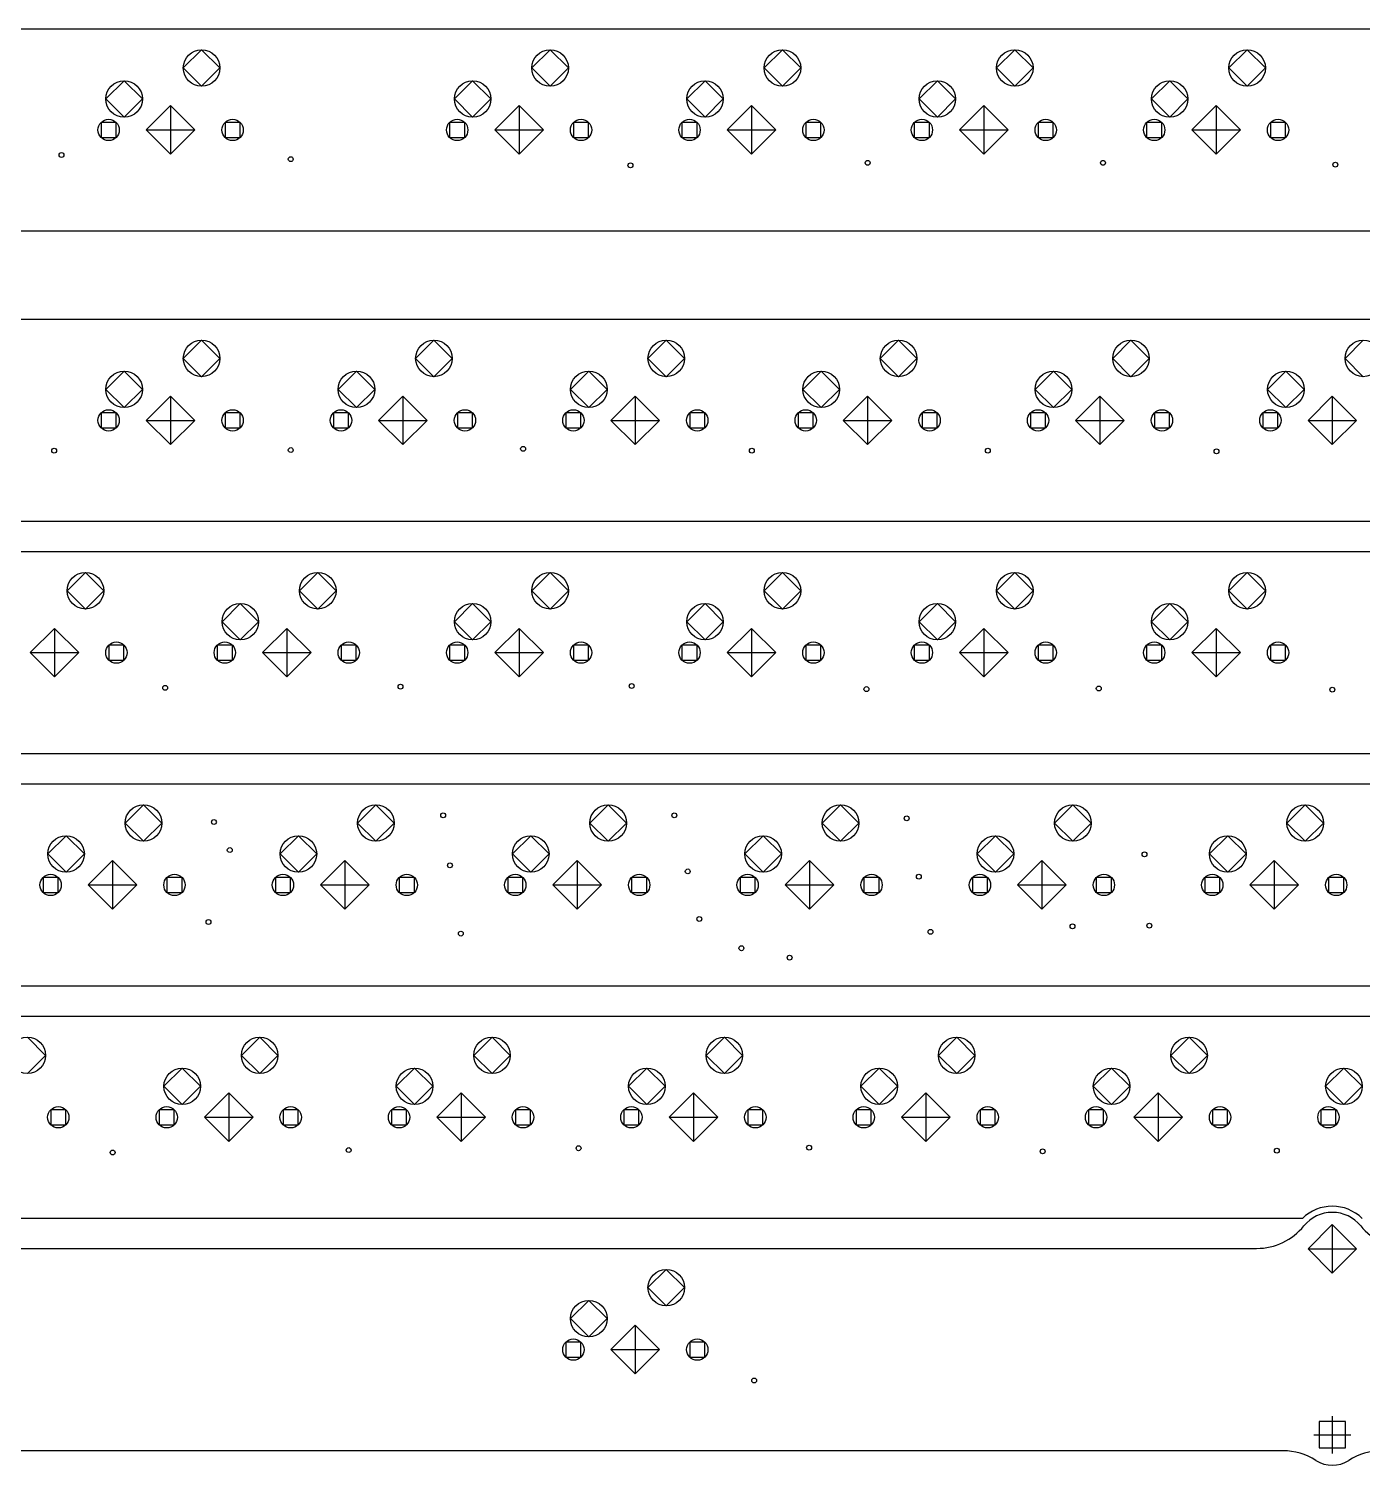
# Model space of a CAD drawing. Extents: x -24 to 350, y -155 to 35.
# Drawn here: x 83.6 to 193, y -109.5 to 8.3 of the extents above; entities that cross this region are included whole.
import ezdxf

# ---------------------------------------------------------------- set-up
doc = ezdxf.new("R2010")
doc.units = 0
doc.layers.add('BLACK', color=7, linetype='CONTINUOUS')

msp = doc.modelspace()

# ---------------------------------------------------------------- linework, layer by layer
at = {"layer": 'BLACK', "linetype": 'CONTINUOUS'}
for p, q in [((-18.525, 8.3), (347.375, 8.3)), ((97.79, 6.58), (96.29, 5.08)), ((99.29, 5.08), (97.79, 6.58)), ((126.365, 6.58), (124.865, 5.08)), ((127.865, 5.08), (126.365, 6.58)), ((145.415, 6.58), (143.915, 5.08)), ((146.915, 5.08), (145.415, 6.58)), ((164.465, 6.58), (162.965, 5.08)), ((165.965, 5.08), (164.465, 6.58)), ((183.515, 6.58), (182.015, 5.08)), ((185.015, 5.08), (183.515, 6.58)), ((96.29, 5.08), (97.79, 3.58)), ((97.79, 3.58), (99.29, 5.08)), ((124.865, 5.08), (126.365, 3.58)), ((126.365, 3.58), (127.865, 5.08)), ((143.915, 5.08), (145.415, 3.58)), ((145.415, 3.58), (146.915, 5.08)), ((162.965, 5.08), (164.465, 3.58)), ((164.465, 3.58), (165.965, 5.08)), ((182.015, 5.08), (183.515, 3.58)), ((183.515, 3.58), (185.015, 5.08)), ((91.44, 4.04), (89.94, 2.54)), ((92.94, 2.54), (91.44, 4.04)), ((120.015, 4.04), (118.515, 2.54)), ((121.515, 2.54), (120.015, 4.04)), ((139.065, 4.04), (137.565, 2.54)), ((140.565, 2.54), (139.065, 4.04)), ((158.115, 4.04), (156.615, 2.54)), ((159.615, 2.54), (158.115, 4.04)), ((177.165, 4.04), (175.665, 2.54)), ((178.665, 2.54), (177.165, 4.04)), ((89.94, 2.54), (91.44, 1.04)), ((91.44, 1.04), (92.94, 2.54)), ((118.515, 2.54), (120.015, 1.04)), ((120.015, 1.04), (121.515, 2.54)), ((137.565, 2.54), (139.065, 1.04)), ((139.065, 1.04), (140.565, 2.54)), ((156.615, 2.54), (158.115, 1.04)), ((158.115, 1.04), (159.615, 2.54)), ((175.665, 2.54), (177.165, 1.04)), ((177.165, 1.04), (178.665, 2.54)), ((95.25, 1.9939), (93.2561, 0)), ((95.25, 1.9939), (95.25, -1.9939)), ((97.2439, 0), (95.25, 1.9939)), ((123.825, 1.9939), (121.831, 0)), ((123.825, 1.9939), (123.825, -1.9939)), ((125.819, 0), (123.825, 1.9939)), ((142.875, 1.9939), (140.881, 0)), ((142.875, 1.9939), (142.875, -1.9939)), ((144.869, 0), (142.875, 1.9939)), ((161.925, 1.9939), (159.931, 0)), ((161.925, 1.9939), (161.925, -1.9939)), ((163.919, 0), (161.925, 1.9939)), ((180.975, 1.9939), (178.981, 0)), ((180.975, 1.9939), (180.975, -1.9939)), ((182.969, 0), (180.975, 1.9939)), ((90.7887, 0.618724), (89.5513, 0.618724)), ((89.5513, 0.618724), (89.5513, -0.618724)), ((90.7887, -0.618724), (90.7887, 0.618724)), ((93.2561, 0), (97.2439, 0)), ((93.2561, 0), (95.25, -1.9939)), ((95.25, -1.9939), (97.2439, 0)), ((100.949, 0.618724), (99.7113, 0.618724)), ((99.7113, 0.618724), (99.7113, -0.618724)), ((100.949, -0.618724), (100.949, 0.618724)), ((119.364, 0.618724), (118.126, 0.618724)), ((118.126, 0.618724), (118.126, -0.618724)), ((119.364, -0.618724), (119.364, 0.618724)), ((121.831, 0), (125.819, 0)), ((121.831, 0), (123.825, -1.9939)), ((123.825, -1.9939), (125.819, 0)), ((129.524, 0.618724), (128.286, 0.618724)), ((128.286, 0.618724), (128.286, -0.618724)), ((129.524, -0.618724), (129.524, 0.618724)), ((138.414, 0.618724), (137.176, 0.618724)), ((137.176, 0.618724), (137.176, -0.618724)), ((138.414, -0.618724), (138.414, 0.618724)), ((140.881, 0), (144.869, 0)), ((140.881, 0), (142.875, -1.9939)), ((142.875, -1.9939), (144.869, 0)), ((148.574, 0.618724), (147.336, 0.618724)), ((147.336, 0.618724), (147.336, -0.618724)), ((148.574, -0.618724), (148.574, 0.618724)), ((157.464, 0.618724), (156.226, 0.618724)), ((156.226, 0.618724), (156.226, -0.618724)), ((157.464, -0.618724), (157.464, 0.618724)), ((159.931, 0), (163.919, 0)), ((159.931, 0), (161.925, -1.9939)), ((161.925, -1.9939), (163.919, 0)), ((167.624, 0.618724), (166.386, 0.618724)), ((166.386, 0.618724), (166.386, -0.618724)), ((167.624, -0.618724), (167.624, 0.618724)), ((176.514, 0.618724), (175.276, 0.618724)), ((175.276, 0.618724), (175.276, -0.618724)), ((176.514, -0.618724), (176.514, 0.618724)), ((178.981, 0), (182.969, 0)), ((178.981, 0), (180.975, -1.9939)), ((180.975, -1.9939), (182.969, 0)), ((186.674, 0.618724), (185.436, 0.618724)), ((185.436, 0.618724), (185.436, -0.618724)), ((186.674, -0.618724), (186.674, 0.618724)), ((89.5513, -0.618724), (90.7887, -0.618724)), ((99.7113, -0.618724), (100.949, -0.618724)), ((118.126, -0.618724), (119.364, -0.618724)), ((128.286, -0.618724), (129.524, -0.618724)), ((137.176, -0.618724), (138.414, -0.618724)), ((147.336, -0.618724), (148.574, -0.618724)), ((156.226, -0.618724), (157.464, -0.618724)), ((166.386, -0.618724), (167.624, -0.618724)), ((175.276, -0.618724), (176.514, -0.618724)), ((185.436, -0.618724), (186.674, -0.618724)), ((350.375, -8.3), (-21.525, -8.3)), ((-21.525, -15.5125), (241.191, -15.5125)), ((97.79, -17.2325), (96.29, -18.7325)), ((99.29, -18.7325), (97.79, -17.2325)), ((116.84, -17.2325), (115.34, -18.7325)), ((118.34, -18.7325), (116.84, -17.2325)), ((135.89, -17.2325), (134.39, -18.7325)), ((137.39, -18.7325), (135.89, -17.2325)), ((154.94, -17.2325), (153.44, -18.7325)), ((156.44, -18.7325), (154.94, -17.2325)), ((173.99, -17.2325), (172.49, -18.7325)), ((175.49, -18.7325), (173.99, -17.2325)), ((193.04, -17.2325), (191.54, -18.7325)), ((96.29, -18.7325), (97.79, -20.2325)), ((97.79, -20.2325), (99.29, -18.7325)), ((115.34, -18.7325), (116.84, -20.2325)), ((116.84, -20.2325), (118.34, -18.7325)), ((134.39, -18.7325), (135.89, -20.2325)), ((135.89, -20.2325), (137.39, -18.7325)), ((153.44, -18.7325), (154.94, -20.2325)), ((154.94, -20.2325), (156.44, -18.7325)), ((172.49, -18.7325), (173.99, -20.2325)), ((173.99, -20.2325), (175.49, -18.7325)), ((191.54, -18.7325), (193.04, -20.2325)), ((91.44, -19.7725), (89.94, -21.2725)), ((92.94, -21.2725), (91.44, -19.7725)), ((110.49, -19.7725), (108.99, -21.2725)), ((111.99, -21.2725), (110.49, -19.7725)), ((129.54, -19.7725), (128.04, -21.2725)), ((131.04, -21.2725), (129.54, -19.7725)), ((148.59, -19.7725), (147.09, -21.2725)), ((150.09, -21.2725), (148.59, -19.7725)), ((167.64, -19.7725), (166.14, -21.2725)), ((169.14, -21.2725), (167.64, -19.7725)), ((186.69, -19.7725), (185.19, -21.2725)), ((188.19, -21.2725), (186.69, -19.7725)), ((89.94, -21.2725), (91.44, -22.7725)), ((91.44, -22.7725), (92.94, -21.2725)), ((95.25, -21.8186), (93.2561, -23.8125)), ((95.25, -21.8186), (95.25, -25.8064)), ((97.2439, -23.8125), (95.25, -21.8186)), ((108.99, -21.2725), (110.49, -22.7725)), ((110.49, -22.7725), (111.99, -21.2725)), ((114.3, -21.8186), (112.306, -23.8125)), ((114.3, -21.8186), (114.3, -25.8064)), ((116.294, -23.8125), (114.3, -21.8186)), ((128.04, -21.2725), (129.54, -22.7725)), ((129.54, -22.7725), (131.04, -21.2725)), ((133.35, -21.8186), (131.356, -23.8125)), ((133.35, -21.8186), (133.35, -25.8064)), ((135.344, -23.8125), (133.35, -21.8186)), ((147.09, -21.2725), (148.59, -22.7725)), ((148.59, -22.7725), (150.09, -21.2725)), ((152.4, -21.8186), (150.406, -23.8125)), ((152.4, -21.8186), (152.4, -25.8064)), ((154.394, -23.8125), (152.4, -21.8186)), ((166.14, -21.2725), (167.64, -22.7725)), ((167.64, -22.7725), (169.14, -21.2725)), ((171.45, -21.8186), (169.456, -23.8125)), ((171.45, -21.8186), (171.45, -25.8064)), ((173.444, -23.8125), (171.45, -21.8186)), ((185.19, -21.2725), (186.69, -22.7725)), ((186.69, -22.7725), (188.19, -21.2725)), ((190.5, -21.8186), (188.506, -23.8125)), ((190.5, -21.8186), (190.5, -25.8064)), ((192.494, -23.8125), (190.5, -21.8186)), ((90.7887, -23.1938), (89.5513, -23.1938)), ((89.5513, -23.1938), (89.5513, -24.4312)), ((90.7887, -24.4312), (90.7887, -23.1938)), ((100.949, -23.1938), (99.7113, -23.1938)), ((99.7113, -23.1938), (99.7113, -24.4312)), ((100.949, -24.4312), (100.949, -23.1938)), ((109.839, -23.1938), (108.601, -23.1938)), ((108.601, -23.1938), (108.601, -24.4312)), ((109.839, -24.4312), (109.839, -23.1938)), ((119.999, -23.1938), (118.761, -23.1938)), ((118.761, -23.1938), (118.761, -24.4312)), ((119.999, -24.4312), (119.999, -23.1938)), ((128.889, -23.1938), (127.651, -23.1938)), ((127.651, -23.1938), (127.651, -24.4312)), ((128.889, -24.4312), (128.889, -23.1938)), ((139.049, -23.1938), (137.811, -23.1938)), ((137.811, -23.1938), (137.811, -24.4312)), ((139.049, -24.4312), (139.049, -23.1938)), ((147.939, -23.1938), (146.701, -23.1938)), ((146.701, -23.1938), (146.701, -24.4312)), ((147.939, -24.4312), (147.939, -23.1938)), ((158.099, -23.1938), (156.861, -23.1938)), ((156.861, -23.1938), (156.861, -24.4312)), ((158.099, -24.4312), (158.099, -23.1938)), ((166.989, -23.1938), (165.751, -23.1938)), ((165.751, -23.1938), (165.751, -24.4312)), ((166.989, -24.4312), (166.989, -23.1938)), ((177.149, -23.1938), (175.911, -23.1938)), ((175.911, -23.1938), (175.911, -24.4312)), ((177.149, -24.4312), (177.149, -23.1938)), ((186.039, -23.1938), (184.801, -23.1938)), ((184.801, -23.1938), (184.801, -24.4312)), ((186.039, -24.4312), (186.039, -23.1938)), ((89.5513, -24.4312), (90.7887, -24.4312)), ((93.2561, -23.8125), (97.2439, -23.8125)), ((93.2561, -23.8125), (95.25, -25.8064)), ((95.25, -25.8064), (97.2439, -23.8125)), ((99.7113, -24.4312), (100.949, -24.4312)), ((108.601, -24.4312), (109.839, -24.4312)), ((112.306, -23.8125), (116.294, -23.8125)), ((112.306, -23.8125), (114.3, -25.8064)), ((114.3, -25.8064), (116.294, -23.8125)), ((118.761, -24.4312), (119.999, -24.4312)), ((127.651, -24.4312), (128.889, -24.4312)), ((131.356, -23.8125), (135.344, -23.8125)), ((131.356, -23.8125), (133.35, -25.8064)), ((133.35, -25.8064), (135.344, -23.8125)), ((137.811, -24.4312), (139.049, -24.4312)), ((146.701, -24.4312), (147.939, -24.4312)), ((150.406, -23.8125), (154.394, -23.8125)), ((150.406, -23.8125), (152.4, -25.8064)), ((152.4, -25.8064), (154.394, -23.8125)), ((156.861, -24.4312), (158.099, -24.4312)), ((165.751, -24.4312), (166.989, -24.4312)), ((169.456, -23.8125), (173.444, -23.8125)), ((169.456, -23.8125), (171.45, -25.8064)), ((171.45, -25.8064), (173.444, -23.8125)), ((175.911, -24.4312), (177.149, -24.4312)), ((184.801, -24.4312), (186.039, -24.4312)), ((188.506, -23.8125), (192.494, -23.8125)), ((188.506, -23.8125), (190.5, -25.8064)), ((190.5, -25.8064), (192.494, -23.8125)), ((239.028, -32.1125), (-21.525, -32.1125)), ((-21.525, -34.5625), (242.895, -34.5625)), ((88.265, -36.2825), (86.765, -37.7825)), ((89.765, -37.7825), (88.265, -36.2825)), ((107.315, -36.2825), (105.815, -37.7825)), ((108.815, -37.7825), (107.315, -36.2825)), ((126.365, -36.2825), (124.865, -37.7825)), ((127.865, -37.7825), (126.365, -36.2825)), ((145.415, -36.2825), (143.915, -37.7825)), ((146.915, -37.7825), (145.415, -36.2825)), ((164.465, -36.2825), (162.965, -37.7825)), ((165.965, -37.7825), (164.465, -36.2825)), ((183.515, -36.2825), (182.015, -37.7825)), ((185.015, -37.7825), (183.515, -36.2825)), ((86.765, -37.7825), (88.265, -39.2825)), ((88.265, -39.2825), (89.765, -37.7825)), ((100.965, -38.8225), (99.465, -40.3225)), ((102.465, -40.3225), (100.965, -38.8225)), ((105.815, -37.7825), (107.315, -39.2825)), ((107.315, -39.2825), (108.815, -37.7825)), ((120.015, -38.8225), (118.515, -40.3225)), ((121.515, -40.3225), (120.015, -38.8225)), ((124.865, -37.7825), (126.365, -39.2825)), ((126.365, -39.2825), (127.865, -37.7825)), ((139.065, -38.8225), (137.565, -40.3225)), ((140.565, -40.3225), (139.065, -38.8225)), ((143.915, -37.7825), (145.415, -39.2825)), ((145.415, -39.2825), (146.915, -37.7825)), ((158.115, -38.8225), (156.615, -40.3225)), ((159.615, -40.3225), (158.115, -38.8225)), ((162.965, -37.7825), (164.465, -39.2825)), ((164.465, -39.2825), (165.965, -37.7825)), ((177.165, -38.8225), (175.665, -40.3225)), ((178.665, -40.3225), (177.165, -38.8225)), ((182.015, -37.7825), (183.515, -39.2825)), ((183.515, -39.2825), (185.015, -37.7825)), ((85.725, -40.8686), (83.7311, -42.8625)), ((85.725, -40.8686), (85.725, -44.8564)), ((87.7189, -42.8625), (85.725, -40.8686)), ((99.465, -40.3225), (100.965, -41.8225)), ((100.965, -41.8225), (102.465, -40.3225)), ((104.775, -40.8686), (102.781, -42.8625)), ((104.775, -40.8686), (104.775, -44.8564)), ((106.769, -42.8625), (104.775, -40.8686)), ((118.515, -40.3225), (120.015, -41.8225)), ((120.015, -41.8225), (121.515, -40.3225)), ((123.825, -40.8686), (121.831, -42.8625)), ((123.825, -40.8686), (123.825, -44.8564)), ((125.819, -42.8625), (123.825, -40.8686)), ((137.565, -40.3225), (139.065, -41.8225)), ((139.065, -41.8225), (140.565, -40.3225)), ((142.875, -40.8686), (140.881, -42.8625)), ((142.875, -40.8686), (142.875, -44.8564)), ((144.869, -42.8625), (142.875, -40.8686)), ((156.615, -40.3225), (158.115, -41.8225)), ((158.115, -41.8225), (159.615, -40.3225)), ((161.925, -40.8686), (159.931, -42.8625)), ((161.925, -40.8686), (161.925, -44.8564)), ((163.919, -42.8625), (161.925, -40.8686)), ((175.665, -40.3225), (177.165, -41.8225)), ((177.165, -41.8225), (178.665, -40.3225)), ((180.975, -40.8686), (178.981, -42.8625)), ((180.975, -40.8686), (180.975, -44.8564)), ((182.969, -42.8625), (180.975, -40.8686)), ((91.4237, -42.2438), (90.1863, -42.2438)), ((90.1863, -42.2438), (90.1863, -43.4812)), ((91.4237, -43.4812), (91.4237, -42.2438)), ((100.314, -42.2438), (99.0763, -42.2438)), ((99.0763, -42.2438), (99.0763, -43.4812)), ((100.314, -43.4812), (100.314, -42.2438)), ((110.474, -42.2438), (109.236, -42.2438)), ((109.236, -42.2438), (109.236, -43.4812)), ((110.474, -43.4812), (110.474, -42.2438)), ((119.364, -42.2438), (118.126, -42.2438)), ((118.126, -42.2438), (118.126, -43.4812)), ((119.364, -43.4812), (119.364, -42.2438)), ((129.524, -42.2438), (128.286, -42.2438)), ((128.286, -42.2438), (128.286, -43.4812)), ((129.524, -43.4812), (129.524, -42.2438)), ((138.414, -42.2438), (137.176, -42.2438)), ((137.176, -42.2438), (137.176, -43.4812)), ((138.414, -43.4812), (138.414, -42.2438)), ((148.574, -42.2438), (147.336, -42.2438)), ((147.336, -42.2438), (147.336, -43.4812)), ((148.574, -43.4812), (148.574, -42.2438)), ((157.464, -42.2438), (156.226, -42.2438)), ((156.226, -42.2438), (156.226, -43.4812)), ((157.464, -43.4812), (157.464, -42.2438)), ((167.624, -42.2438), (166.386, -42.2438)), ((166.386, -42.2438), (166.386, -43.4812)), ((167.624, -43.4812), (167.624, -42.2438)), ((176.514, -42.2438), (175.276, -42.2438)), ((175.276, -42.2438), (175.276, -43.4812)), ((176.514, -43.4812), (176.514, -42.2438)), ((186.674, -42.2438), (185.436, -42.2438)), ((185.436, -42.2438), (185.436, -43.4812)), ((186.674, -43.4812), (186.674, -42.2438)), ((83.7311, -42.8625), (87.7189, -42.8625)), ((83.7311, -42.8625), (85.725, -44.8564)), ((85.725, -44.8564), (87.7189, -42.8625)), ((90.1863, -43.4812), (91.4237, -43.4812)), ((99.0763, -43.4812), (100.314, -43.4812)), ((102.781, -42.8625), (106.769, -42.8625)), ((102.781, -42.8625), (104.775, -44.8564)), ((104.775, -44.8564), (106.769, -42.8625)), ((109.236, -43.4812), (110.474, -43.4812)), ((118.126, -43.4812), (119.364, -43.4812)), ((121.831, -42.8625), (125.819, -42.8625)), ((121.831, -42.8625), (123.825, -44.8564)), ((123.825, -44.8564), (125.819, -42.8625)), ((128.286, -43.4812), (129.524, -43.4812)), ((137.176, -43.4812), (138.414, -43.4812)), ((140.881, -42.8625), (144.869, -42.8625)), ((140.881, -42.8625), (142.875, -44.8564)), ((142.875, -44.8564), (144.869, -42.8625)), ((147.336, -43.4812), (148.574, -43.4812)), ((156.226, -43.4812), (157.464, -43.4812)), ((159.931, -42.8625), (163.919, -42.8625)), ((159.931, -42.8625), (161.925, -44.8564)), ((161.925, -44.8564), (163.919, -42.8625)), ((166.386, -43.4812), (167.624, -43.4812)), ((175.276, -43.4812), (176.514, -43.4812)), ((178.981, -42.8625), (182.969, -42.8625)), ((178.981, -42.8625), (180.975, -44.8564)), ((180.975, -44.8564), (182.969, -42.8625)), ((185.436, -43.4812), (186.674, -43.4812)), ((350.375, -51.1625), (-21.525, -51.1625)), ((-21.525, -53.6125), (238.81, -53.6125)), ((93.0275, -55.3325), (91.5275, -56.8325)), ((94.5275, -56.8325), (93.0275, -55.3325)), ((112.078, -55.3325), (110.578, -56.8325)), ((113.578, -56.8325), (112.078, -55.3325)), ((131.127, -55.3325), (129.627, -56.8325)), ((132.627, -56.8325), (131.127, -55.3325)), ((150.177, -55.3325), (148.677, -56.8325)), ((151.677, -56.8325), (150.177, -55.3325)), ((169.227, -55.3325), (167.727, -56.8325)), ((170.727, -56.8325), (169.227, -55.3325)), ((188.278, -55.3325), (186.778, -56.8325)), ((189.778, -56.8325), (188.278, -55.3325)), ((91.5275, -56.8325), (93.0275, -58.3325)), ((93.0275, -58.3325), (94.5275, -56.8325)), ((110.578, -56.8325), (112.078, -58.3325)), ((112.078, -58.3325), (113.578, -56.8325)), ((129.627, -56.8325), (131.127, -58.3325)), ((131.127, -58.3325), (132.627, -56.8325)), ((148.677, -56.8325), (150.177, -58.3325)), ((150.177, -58.3325), (151.677, -56.8325)), ((167.727, -56.8325), (169.227, -58.3325)), ((169.227, -58.3325), (170.727, -56.8325)), ((186.778, -56.8325), (188.278, -58.3325)), ((188.278, -58.3325), (189.778, -56.8325)), ((86.6775, -57.8725), (85.1775, -59.3725)), ((88.1775, -59.3725), (86.6775, -57.8725)), ((105.727, -57.8725), (104.227, -59.3725)), ((107.227, -59.3725), (105.727, -57.8725)), ((124.777, -57.8725), (123.277, -59.3725)), ((126.277, -59.3725), (124.777, -57.8725)), ((143.827, -57.8725), (142.327, -59.3725)), ((145.327, -59.3725), (143.827, -57.8725)), ((162.877, -57.8725), (161.377, -59.3725)), ((164.377, -59.3725), (162.877, -57.8725)), ((181.927, -57.8725), (180.427, -59.3725)), ((183.427, -59.3725), (181.927, -57.8725)), ((85.1775, -59.3725), (86.6775, -60.8725)), ((86.6775, -60.8725), (88.1775, -59.3725)), ((90.4875, -59.9186), (88.4936, -61.9125)), ((90.4875, -59.9186), (90.4875, -63.9064)), ((92.4814, -61.9125), (90.4875, -59.9186)), ((104.227, -59.3725), (105.727, -60.8725)), ((105.727, -60.8725), (107.227, -59.3725)), ((109.537, -59.9186), (107.544, -61.9125)), ((109.537, -59.9186), (109.537, -63.9064)), ((111.531, -61.9125), (109.537, -59.9186)), ((123.277, -59.3725), (124.777, -60.8725)), ((124.777, -60.8725), (126.277, -59.3725)), ((128.588, -59.9186), (126.594, -61.9125)), ((128.588, -59.9186), (128.588, -63.9064)), ((130.581, -61.9125), (128.588, -59.9186)), ((142.327, -59.3725), (143.827, -60.8725)), ((143.827, -60.8725), (145.327, -59.3725)), ((147.637, -59.9186), (145.644, -61.9125)), ((147.637, -59.9186), (147.637, -63.9064)), ((149.631, -61.9125), (147.637, -59.9186)), ((161.377, -59.3725), (162.877, -60.8725)), ((162.877, -60.8725), (164.377, -59.3725)), ((166.688, -59.9186), (164.694, -61.9125)), ((166.688, -59.9186), (166.688, -63.9064)), ((168.681, -61.9125), (166.688, -59.9186)), ((180.427, -59.3725), (181.927, -60.8725)), ((181.927, -60.8725), (183.427, -59.3725)), ((185.737, -59.9186), (183.744, -61.9125)), ((185.737, -59.9186), (185.737, -63.9064)), ((187.731, -61.9125), (185.737, -59.9186)), ((86.0262, -61.2938), (84.7888, -61.2938)), ((84.7888, -61.2938), (84.7888, -62.5312)), ((86.0262, -62.5312), (86.0262, -61.2938)), ((88.4936, -61.9125), (92.4814, -61.9125)), ((88.4936, -61.9125), (90.4875, -63.9064)), ((90.4875, -63.9064), (92.4814, -61.9125)), ((96.1862, -61.2938), (94.9488, -61.2938)), ((94.9488, -61.2938), (94.9488, -62.5312)), ((96.1862, -62.5312), (96.1862, -61.2938)), ((105.076, -61.2938), (103.839, -61.2938)), ((103.839, -61.2938), (103.839, -62.5312)), ((105.076, -62.5312), (105.076, -61.2938)), ((107.544, -61.9125), (111.531, -61.9125)), ((107.544, -61.9125), (109.537, -63.9064)), ((109.537, -63.9064), (111.531, -61.9125)), ((115.236, -61.2938), (113.999, -61.2938)), ((113.999, -61.2938), (113.999, -62.5312)), ((115.236, -62.5312), (115.236, -61.2938)), ((124.126, -61.2938), (122.889, -61.2938)), ((122.889, -61.2938), (122.889, -62.5312)), ((124.126, -62.5312), (124.126, -61.2938)), ((126.594, -61.9125), (130.581, -61.9125)), ((126.594, -61.9125), (128.588, -63.9064)), ((128.588, -63.9064), (130.581, -61.9125)), ((134.286, -61.2938), (133.049, -61.2938)), ((133.049, -61.2938), (133.049, -62.5312)), ((134.286, -62.5312), (134.286, -61.2938)), ((143.176, -61.2938), (141.939, -61.2938)), ((141.939, -61.2938), (141.939, -62.5312)), ((143.176, -62.5312), (143.176, -61.2938)), ((145.644, -61.9125), (149.631, -61.9125)), ((145.644, -61.9125), (147.637, -63.9064)), ((147.637, -63.9064), (149.631, -61.9125)), ((153.336, -61.2938), (152.099, -61.2938)), ((152.099, -61.2938), (152.099, -62.5312)), ((153.336, -62.5312), (153.336, -61.2938)), ((162.226, -61.2938), (160.989, -61.2938)), ((160.989, -61.2938), (160.989, -62.5312)), ((162.226, -62.5312), (162.226, -61.2938)), ((164.694, -61.9125), (168.681, -61.9125)), ((164.694, -61.9125), (166.688, -63.9064)), ((166.688, -63.9064), (168.681, -61.9125)), ((172.386, -61.2938), (171.149, -61.2938)), ((171.149, -61.2938), (171.149, -62.5312)), ((172.386, -62.5312), (172.386, -61.2938)), ((181.276, -61.2938), (180.039, -61.2938)), ((180.039, -61.2938), (180.039, -62.5312)), ((181.276, -62.5312), (181.276, -61.2938)), ((183.744, -61.9125), (187.731, -61.9125)), ((183.744, -61.9125), (185.737, -63.9064)), ((185.737, -63.9064), (187.731, -61.9125)), ((191.436, -61.2938), (190.199, -61.2938)), ((190.199, -61.2938), (190.199, -62.5312)), ((191.436, -62.5312), (191.436, -61.2938)), ((84.7888, -62.5312), (86.0262, -62.5312)), ((94.9488, -62.5312), (96.1862, -62.5312)), ((103.839, -62.5312), (105.076, -62.5312)), ((113.999, -62.5312), (115.236, -62.5312)), ((122.889, -62.5312), (124.126, -62.5312)), ((133.049, -62.5312), (134.286, -62.5312)), ((141.939, -62.5312), (143.176, -62.5312)), ((152.099, -62.5312), (153.336, -62.5312)), ((160.989, -62.5312), (162.226, -62.5312)), ((171.149, -62.5312), (172.386, -62.5312)), ((180.039, -62.5312), (181.276, -62.5312)), ((190.199, -62.5312), (191.436, -62.5312)), ((236.647, -70.2125), (-21.525, -70.2125)), ((27.9288, -72.6625), (234.047, -72.6625)), ((85.0025, -75.8825), (83.5025, -74.3825)), ((102.552, -74.3825), (101.052, -75.8825)), ((104.052, -75.8825), (102.552, -74.3825)), ((121.602, -74.3825), (120.102, -75.8825)), ((123.102, -75.8825), (121.602, -74.3825)), ((140.653, -74.3825), (139.153, -75.8825)), ((142.153, -75.8825), (140.653, -74.3825)), ((159.702, -74.3825), (158.202, -75.8825)), ((161.202, -75.8825), (159.702, -74.3825)), ((178.752, -74.3825), (177.252, -75.8825)), ((180.252, -75.8825), (178.752, -74.3825)), ((83.5025, -77.3825), (85.0025, -75.8825)), ((101.052, -75.8825), (102.552, -77.3825)), ((102.552, -77.3825), (104.052, -75.8825)), ((120.102, -75.8825), (121.602, -77.3825)), ((121.602, -77.3825), (123.102, -75.8825)), ((139.153, -75.8825), (140.653, -77.3825)), ((140.653, -77.3825), (142.153, -75.8825)), ((158.202, -75.8825), (159.702, -77.3825)), ((159.702, -77.3825), (161.202, -75.8825)), ((177.252, -75.8825), (178.752, -77.3825)), ((178.752, -77.3825), (180.252, -75.8825)), ((96.2025, -76.9225), (94.7025, -78.4225)), ((97.7025, -78.4225), (96.2025, -76.9225)), ((115.252, -76.9225), (113.752, -78.4225)), ((116.752, -78.4225), (115.252, -76.9225)), ((134.302, -76.9225), (132.802, -78.4225)), ((135.802, -78.4225), (134.302, -76.9225)), ((153.352, -76.9225), (151.852, -78.4225)), ((154.852, -78.4225), (153.352, -76.9225)), ((172.403, -76.9225), (170.903, -78.4225)), ((173.903, -78.4225), (172.403, -76.9225)), ((191.452, -76.9225), (189.952, -78.4225)), ((192.952, -78.4225), (191.452, -76.9225)), ((94.7025, -78.4225), (96.2025, -79.9225)), ((96.2025, -79.9225), (97.7025, -78.4225)), ((113.752, -78.4225), (115.252, -79.9225)), ((115.252, -79.9225), (116.752, -78.4225)), ((132.802, -78.4225), (134.302, -79.9225)), ((134.302, -79.9225), (135.802, -78.4225)), ((151.852, -78.4225), (153.352, -79.9225)), ((153.352, -79.9225), (154.852, -78.4225)), ((170.903, -78.4225), (172.403, -79.9225)), ((172.403, -79.9225), (173.903, -78.4225)), ((189.952, -78.4225), (191.452, -79.9225)), ((191.452, -79.9225), (192.952, -78.4225)), ((100.012, -78.9686), (98.0186, -80.9625)), ((100.012, -78.9686), (100.012, -82.9564)), ((102.006, -80.9625), (100.012, -78.9686)), ((119.062, -78.9686), (117.069, -80.9625)), ((119.062, -78.9686), (119.062, -82.9564)), ((121.056, -80.9625), (119.062, -78.9686)), ((138.112, -78.9686), (136.119, -80.9625)), ((138.112, -78.9686), (138.112, -82.9564)), ((140.106, -80.9625), (138.112, -78.9686)), ((157.162, -78.9686), (155.169, -80.9625)), ((157.162, -78.9686), (157.162, -82.9564)), ((159.156, -80.9625), (157.162, -78.9686)), ((176.213, -78.9686), (174.219, -80.9625)), ((176.213, -78.9686), (176.213, -82.9564)), ((178.206, -80.9625), (176.213, -78.9686)), ((86.6612, -80.3438), (85.4238, -80.3438)), ((85.4238, -80.3438), (85.4238, -81.5812)), ((86.6612, -81.5812), (86.6612, -80.3438)), ((95.5512, -80.3438), (94.3138, -80.3438)), ((94.3138, -80.3438), (94.3138, -81.5812)), ((95.5512, -81.5812), (95.5512, -80.3438)), ((98.0186, -80.9625), (102.006, -80.9625)), ((98.0186, -80.9625), (100.012, -82.9564)), ((100.012, -82.9564), (102.006, -80.9625)), ((105.711, -80.3438), (104.474, -80.3438)), ((104.474, -80.3438), (104.474, -81.5812)), ((105.711, -81.5812), (105.711, -80.3438)), ((114.601, -80.3438), (113.364, -80.3438)), ((113.364, -80.3438), (113.364, -81.5812)), ((114.601, -81.5812), (114.601, -80.3438)), ((117.069, -80.9625), (121.056, -80.9625)), ((117.069, -80.9625), (119.062, -82.9564)), ((119.062, -82.9564), (121.056, -80.9625)), ((124.761, -80.3438), (123.524, -80.3438)), ((123.524, -80.3438), (123.524, -81.5812)), ((124.761, -81.5812), (124.761, -80.3438)), ((133.651, -80.3438), (132.414, -80.3438)), ((132.414, -80.3438), (132.414, -81.5812)), ((133.651, -81.5812), (133.651, -80.3438)), ((136.119, -80.9625), (140.106, -80.9625)), ((136.119, -80.9625), (138.112, -82.9564)), ((138.112, -82.9564), (140.106, -80.9625)), ((143.811, -80.3438), (142.574, -80.3438)), ((142.574, -80.3438), (142.574, -81.5812)), ((143.811, -81.5812), (143.811, -80.3438)), ((152.701, -80.3438), (151.464, -80.3438)), ((151.464, -80.3438), (151.464, -81.5812)), ((152.701, -81.5812), (152.701, -80.3438)), ((155.169, -80.9625), (159.156, -80.9625)), ((155.169, -80.9625), (157.162, -82.9564)), ((157.162, -82.9564), (159.156, -80.9625)), ((162.861, -80.3438), (161.624, -80.3438)), ((161.624, -80.3438), (161.624, -81.5812)), ((162.861, -81.5812), (162.861, -80.3438)), ((171.751, -80.3438), (170.514, -80.3438)), ((170.514, -80.3438), (170.514, -81.5812)), ((171.751, -81.5812), (171.751, -80.3438)), ((174.219, -80.9625), (178.206, -80.9625)), ((174.219, -80.9625), (176.213, -82.9564)), ((176.213, -82.9564), (178.206, -80.9625)), ((181.911, -80.3438), (180.674, -80.3438)), ((180.674, -80.3438), (180.674, -81.5812)), ((181.911, -81.5812), (181.911, -80.3438)), ((190.801, -80.3438), (189.564, -80.3438)), ((189.564, -80.3438), (189.564, -81.5812)), ((190.801, -81.5812), (190.801, -80.3438)), ((85.4238, -81.5812), (86.6612, -81.5812)), ((94.3138, -81.5812), (95.5512, -81.5812)), ((104.474, -81.5812), (105.711, -81.5812)), ((113.364, -81.5812), (114.601, -81.5812)), ((123.524, -81.5812), (124.761, -81.5812)), ((132.414, -81.5812), (133.651, -81.5812)), ((142.574, -81.5812), (143.811, -81.5812)), ((151.464, -81.5812), (152.701, -81.5812)), ((161.624, -81.5812), (162.861, -81.5812)), ((170.514, -81.5812), (171.751, -81.5812)), ((180.674, -81.5812), (181.911, -81.5812)), ((189.564, -81.5812), (190.801, -81.5812)), ((188.045, -89.2625), (78.6546, -89.2625)), ((190.5, -89.7636), (188.506, -91.7575)), ((190.5, -89.7636), (190.5, -93.7514)), ((192.494, -91.7575), (190.5, -89.7636)), ((82.4087, -91.7125), (184.291, -91.7125)), ((188.506, -91.7575), (192.494, -91.7575)), ((188.506, -91.7575), (190.5, -93.7514)), ((190.5, -93.7514), (192.494, -91.7575)), ((135.89, -93.4325), (134.39, -94.9325)), ((137.39, -94.9325), (135.89, -93.4325)), ((134.39, -94.9325), (135.89, -96.4325)), ((135.89, -96.4325), (137.39, -94.9325)), ((129.54, -95.9725), (128.04, -97.4725)), ((131.04, -97.4725), (129.54, -95.9725)), ((128.04, -97.4725), (129.54, -98.9725)), ((129.54, -98.9725), (131.04, -97.4725)), ((133.35, -98.0186), (131.356, -100.012)), ((133.35, -98.0186), (133.35, -102.006)), ((135.344, -100.012), (133.35, -98.0186)), ((128.889, -99.3938), (127.651, -99.3938)), ((127.651, -99.3938), (127.651, -100.631)), ((128.889, -100.631), (128.889, -99.3938)), ((131.356, -100.012), (135.344, -100.012)), ((131.356, -100.012), (133.35, -102.006)), ((133.35, -102.006), (135.344, -100.012)), ((139.049, -99.3938), (137.811, -99.3938)), ((137.811, -99.3938), (137.811, -100.631)), ((139.049, -100.631), (139.049, -99.3938)), ((127.651, -100.631), (128.889, -100.631)), ((137.811, -100.631), (139.049, -100.631)), ((191.578, -105.92), (189.422, -105.92)), ((189.422, -105.92), (189.422, -108.075)), ((190.5, -105.474), (190.5, -108.521)), ((191.578, -108.075), (191.578, -105.92)), ((188.976, -106.997), (192.024, -106.997)), ((186.454, -108.312), (80.2461, -108.312)), ((189.422, -108.075), (191.578, -108.075))]:
    msp.add_line(p, q, dxfattribs=at)
at = {"layer": 'BLACK'}
for centre, radius in [((97.79, 5.08), 1.5), ((126.365, 5.08), 1.5), ((145.415, 5.08), 1.5), ((164.465, 5.08), 1.5), ((183.515, 5.08), 1.5), ((91.44, 2.54), 1.5), ((120.015, 2.54), 1.5), ((139.065, 2.54), 1.5), ((158.115, 2.54), 1.5), ((177.165, 2.54), 1.5), ((90.17, 0), 0.875), ((100.33, 0), 0.875), ((118.745, 0), 0.875), ((128.905, 0), 0.875), ((137.795, 0), 0.875), ((147.955, 0), 0.875), ((156.845, 0), 0.875), ((167.005, 0), 0.875), ((175.895, 0), 0.875), ((186.055, 0), 0.875), ((86.3, -2.05), 0.2), ((105.1, -2.4), 0.2), ((132.95, -2.9), 0.2), ((152.4, -2.7), 0.2), ((171.7, -2.7), 0.2), ((190.75, -2.85), 0.2), ((97.79, -18.7325), 1.5), ((116.84, -18.7325), 1.5), ((135.89, -18.7325), 1.5), ((154.94, -18.7325), 1.5), ((173.99, -18.7325), 1.5), ((193.04, -18.7325), 1.5), ((91.44, -21.2725), 1.5), ((110.49, -21.2725), 1.5), ((129.54, -21.2725), 1.5), ((148.59, -21.2725), 1.5), ((167.64, -21.2725), 1.5), ((186.69, -21.2725), 1.5), ((90.17, -23.8125), 0.875), ((100.33, -23.8125), 0.875), ((109.22, -23.8125), 0.875), ((119.38, -23.8125), 0.875), ((128.27, -23.8125), 0.875), ((138.43, -23.8125), 0.875), ((147.32, -23.8125), 0.875), ((157.48, -23.8125), 0.875), ((166.37, -23.8125), 0.875), ((176.53, -23.8125), 0.875), ((185.42, -23.8125), 0.875), ((85.7, -26.3), 0.2), ((105.1, -26.25), 0.2), ((124.15, -26.15), 0.2), ((142.9, -26.3), 0.2), ((162.25, -26.3), 0.2), ((181, -26.35), 0.2), ((88.265, -37.7825), 1.5), ((107.315, -37.7825), 1.5), ((126.365, -37.7825), 1.5), ((145.415, -37.7825), 1.5), ((164.465, -37.7825), 1.5), ((183.515, -37.7825), 1.5), ((100.965, -40.3225), 1.5), ((120.015, -40.3225), 1.5), ((139.065, -40.3225), 1.5), ((158.115, -40.3225), 1.5), ((177.165, -40.3225), 1.5), ((90.805, -42.8625), 0.875), ((99.695, -42.8625), 0.875), ((109.855, -42.8625), 0.875), ((118.745, -42.8625), 0.875), ((128.905, -42.8625), 0.875), ((137.795, -42.8625), 0.875), ((147.955, -42.8625), 0.875), ((156.845, -42.8625), 0.875), ((167.005, -42.8625), 0.875), ((175.895, -42.8625), 0.875), ((186.055, -42.8625), 0.875), ((94.8, -45.75), 0.2), ((114.1, -45.65), 0.2), ((133.05, -45.6), 0.2), ((152.3, -45.85), 0.2), ((171.35, -45.8), 0.2), ((190.5, -45.9), 0.2), ((93.0275, -56.8325), 1.5), ((112.078, -56.8325), 1.5), ((131.127, -56.8325), 1.5), ((150.177, -56.8325), 1.5), ((169.227, -56.8325), 1.5), ((188.278, -56.8325), 1.5), ((117.6, -56.2), 0.2), ((136.55, -56.2), 0.2), ((155.6, -56.45), 0.2), ((98.8, -56.75), 0.2), ((86.6775, -59.3725), 1.5), ((100.1, -59.05), 0.2), ((105.727, -59.3725), 1.5), ((124.777, -59.3725), 1.5), ((143.827, -59.3725), 1.5), ((162.877, -59.3725), 1.5), ((181.927, -59.3725), 1.5), ((175.1, -59.4), 0.2), ((85.4075, -61.9125), 0.875), ((95.5675, -61.9125), 0.875), ((104.457, -61.9125), 0.875), ((114.617, -61.9125), 0.875), ((118.15, -60.3), 0.2), ((123.507, -61.9125), 0.875), ((133.667, -61.9125), 0.875), ((137.65, -60.8), 0.2), ((142.558, -61.9125), 0.875), ((152.718, -61.9125), 0.875), ((156.6, -61.2296), 0.2), ((161.607, -61.9125), 0.875), ((171.767, -61.9125), 0.875), ((180.657, -61.9125), 0.875), ((190.817, -61.9125), 0.875), ((98.35, -64.95), 0.2), ((138.6, -64.7), 0.2), ((119.05, -65.9), 0.2), ((157.55, -65.75), 0.2), ((169.2, -65.3), 0.2), ((175.5, -65.25), 0.2), ((142.05, -67.1), 0.2), ((146, -67.8721), 0.2), ((83.5025, -75.8825), 1.5), ((102.552, -75.8825), 1.5), ((121.602, -75.8825), 1.5), ((140.653, -75.8825), 1.5), ((159.702, -75.8825), 1.5), ((178.752, -75.8825), 1.5), ((96.2025, -78.4225), 1.5), ((115.252, -78.4225), 1.5), ((134.302, -78.4225), 1.5), ((153.352, -78.4225), 1.5), ((172.403, -78.4225), 1.5), ((191.452, -78.4225), 1.5), ((86.0425, -80.9625), 0.875), ((94.9325, -80.9625), 0.875), ((105.093, -80.9625), 0.875), ((113.983, -80.9625), 0.875), ((124.142, -80.9625), 0.875), ((133.032, -80.9625), 0.875), ((143.192, -80.9625), 0.875), ((152.082, -80.9625), 0.875), ((162.243, -80.9625), 0.875), ((171.132, -80.9625), 0.875), ((181.292, -80.9625), 0.875), ((190.183, -80.9625), 0.875), ((109.85, -83.65), 0.2), ((128.7, -83.5), 0.2), ((147.6, -83.45), 0.2), ((166.75, -83.75), 0.2), ((185.95, -83.7), 0.2), ((90.5, -83.85), 0.2), ((135.89, -94.9325), 1.5), ((129.54, -97.4725), 1.5), ((128.27, -100.012), 0.875), ((138.43, -100.012), 0.875), ((143.1, -102.55), 0.2)]:
    msp.add_circle(centre, radius, dxfattribs=at)
for centre, radius, start, end in [((190.5, -91.7575), 3.5, 45.4679, 134.532), ((190.5, -91.7575), 3, 39.0962, 140.904), ((184.291, -86.7125), 5, -90, -39.0963), ((196.709, -86.7125), 5, -140.904, -90), ((186.454, -113.313), 5.0001, 57.3524, 89.9998), ((194.546, -113.312), 4.99987, 89.9991, 122.648), ((190.5, -106.997), 2.5, -122.648, -57.3519)]:
    msp.add_arc(centre, radius, start, end, dxfattribs=at)

doc.saveas('drawing.dxf')
